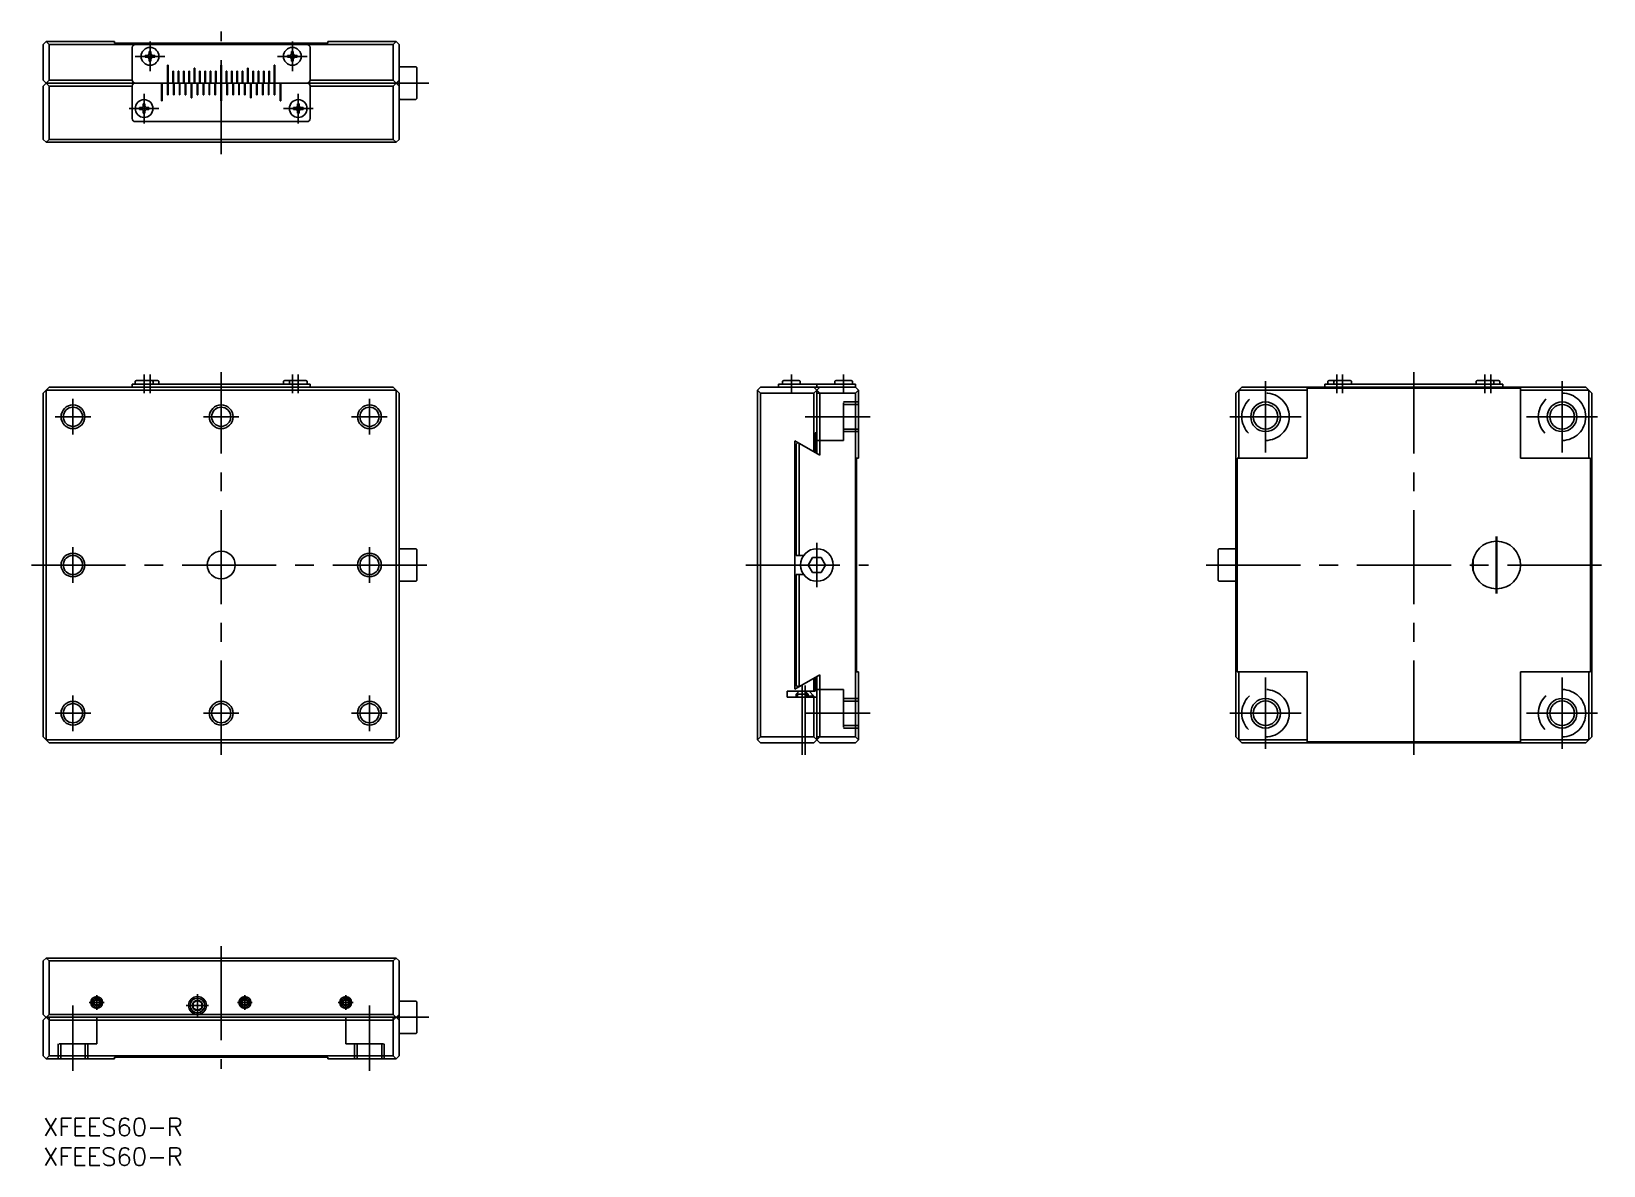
# Model space of a CAD drawing. Extents: x -2 to 263, y -8 to 183.
import ezdxf

# ---------------------------------------------------------------- set-up
doc = ezdxf.new("R2010")
doc.units = 0
doc.header["$LTSCALE"] = 0.5
doc.linetypes.add('CENTER', pattern=[50.8, 31.75, -6.35, 6.35, -6.35])
doc.linetypes.add('DASHED', pattern=[19.05, 12.7, -6.35])
for name, color, linetype in [('MSM_CENTER', 1, 'CENTER'), ('MSM_CONTINUOUS', 7, 'CONTINUOUS'), ('MSM_DASHED', 4, 'DASHED'), ('MSM_NARROW', 5, 'CONTINUOUS'), ('MSM_PART_NUMBER', 7, 'CONTINUOUS')]:
    doc.layers.add(name, color=color, linetype=linetype)
doc.styles.get("Standard").update_dxf_attribs({"font": 'txt.shx', "height": 3, "bigfont": 'bigfont.shx'})

# ---------------------------------------------------------------- blocks, each defined once
blk = doc.blocks.new('*U50')
at = {"layer": 'MSM_PART_NUMBER'}
blk.add_text('XFEES60-R', height=3, dxfattribs=at).set_placement((0, -3))
blk = doc.blocks.new('*U51')
at = {"layer": 'MSM_PART_NUMBER'}
blk.add_text('XFEES60-R', height=3, dxfattribs=at).set_placement((0, -8))

msp = doc.modelspace()

# ---------------------------------------------------------------- linework, layer by layer
at = {"layer": 'MSM_CENTER'}
for p, q in [((30, 162.56), (30, 183.26)), ((18, 181.56), (18, 176.56)), ((42, 181.56), (42, 176.56)), ((15.5, 179.06), (20.5, 179.06)), ((39.5, 179.06), (44.5, 179.06)), ((17, 172.76), (17, 167.76)), ((43, 172.76), (43, 167.76)), ((57.85, 174.56), (65, 174.56)), ((14.5, 170.26), (19.5, 170.26)), ((40.5, 170.26), (45.5, 170.26)), ((17, 125.38), (17, 122.28)), ((18, 125.38), (18, 122.28)), ((30, 61.28), (30, 125.78)), ((42, 125.38), (42, 122.28)), ((43, 125.38), (43, 122.28)), ((126.16, 122.28), (126.16, 125.38)), ((134.96, 122.28), (134.96, 125.38)), ((218.12, 125.38), (218.12, 122.28)), ((219.12, 125.38), (219.12, 122.28)), ((231.12, 61.28), (231.12, 125.78)), ((243.12, 125.38), (243.12, 122.28)), ((244.12, 125.38), (244.12, 122.28)), ((206.12, 124.28), (206.12, 112.28)), ((256.12, 124.28), (256.12, 112.28)), ((5, 115.28), (5, 121.28)), ((55, 115.28), (55, 121.28)), ((2, 118.28), (8, 118.28)), ((27, 118.28), (33, 118.28)), ((52, 118.28), (58, 118.28)), ((128.46, 118.28), (139.46, 118.28)), ((200.12, 118.28), (212.12, 118.28)), ((250.12, 118.28), (262.12, 118.28)), ((5, 90.28), (5, 96.28)), ((55, 90.28), (55, 96.28)), ((130.46, 97.03), (130.46, 89.53)), ((245.02, 98.08), (245.02, 88.47)), ((245.12, 98.07), (245.12, 88.48)), ((-2, 93.28), (65, 93.28)), ((118.46, 93.28), (139.16, 93.28)), ((196.12, 93.28), (263.12, 93.28)), ((206.12, 74.28), (206.12, 62.28)), ((256.12, 74.28), (256.12, 62.28)), ((127.96, 72.98), (127.96, 61.28)), ((128.46, 72.98), (128.46, 61.28)), ((5, 65.28), (5, 71.28)), ((55, 65.28), (55, 71.28)), ((2, 68.28), (8, 68.28)), ((27, 68.28), (33, 68.28)), ((52, 68.28), (58, 68.28)), ((128.46, 68.28), (139.46, 68.28)), ((200.12, 68.28), (212.12, 68.28)), ((250.12, 68.28), (262.12, 68.28)), ((30, 29), (30, 8.3)), ((5, 19), (5, 8)), ((7.75, 19.5), (10.25, 19.5)), ((9, 20.75), (9, 18.25)), ((24.12, 19), (27.87, 19)), ((26, 20.88), (26, 17.13)), ((32.75, 19.5), (35.25, 19.5)), ((34, 20.75), (34, 18.25)), ((49.75, 19.5), (52.25, 19.5)), ((51, 20.75), (51, 18.25)), ((55, 19), (55, 8)), ((65, 17), (58, 17))]:
    msp.add_line(p, q, dxfattribs=at)
at = {"layer": 'MSM_CONTINUOUS'}
for p, q in [((0.5, 181.56), (0, 181.06)), ((0, 181.06), (0, 175.06)), ((12, 181.56), (0.5, 181.56)), ((0.5, 181.56), (1, 181.06)), ((1, 181.06), (59, 181.06)), ((1, 175.06), (1, 181.06)), ((12, 181.26), (12, 181.56)), ((48, 181.26), (12, 181.26)), ((15, 175.06), (15, 180.56)), ((45, 180.56), (45, 175.06)), ((59.5, 181.56), (48, 181.56)), ((48, 181.56), (48, 181.26)), ((59, 181.06), (59.5, 181.56)), ((59, 175.06), (59, 181.06)), ((60, 181.06), (59.5, 181.56)), ((60, 165.06), (60, 181.06)), ((17.2, 179.21), (17.2, 178.91)), ((17.2, 179.21), (17.55, 179.21)), ((17.2, 178.91), (17.55, 178.91)), ((17.85, 179.86), (17.85, 179.51)), ((17.85, 179.86), (18.15, 179.86)), ((17.85, 178.61), (17.85, 178.26)), ((17.85, 178.26), (18.15, 178.26)), ((18.15, 179.86), (18.15, 179.51)), ((18.15, 178.61), (18.15, 178.26)), ((18.45, 179.21), (18.8, 179.21)), ((18.45, 178.91), (18.8, 178.91)), ((18.8, 179.21), (18.8, 178.91)), ((41.2, 179.21), (41.2, 178.91)), ((41.2, 179.21), (41.55, 179.21)), ((41.2, 178.91), (41.55, 178.91)), ((41.85, 179.86), (41.85, 179.51)), ((41.85, 179.86), (42.15, 179.86)), ((41.85, 178.61), (41.85, 178.26)), ((41.85, 178.26), (42.15, 178.26)), ((42.15, 179.86), (42.15, 179.51)), ((42.15, 178.61), (42.15, 178.26)), ((42.45, 179.21), (42.8, 179.21)), ((42.45, 178.91), (42.8, 178.91)), ((42.8, 179.21), (42.8, 178.91)), ((0, 175.06), (1, 174.06)), ((1, 175.06), (0, 174.06)), ((1, 175.06), (15, 175.06)), ((21.05, 177.56), (20.95, 177.56)), ((20.95, 172.56), (20.95, 177.56)), ((21.05, 177.56), (21.05, 172.56)), ((21.95, 176.56), (21.85, 176.56)), ((21.85, 176.56), (21.85, 174.56)), ((21.95, 172.56), (21.95, 176.56)), ((22.85, 176.56), (22.75, 176.56)), ((22.75, 176.56), (22.75, 174.56)), ((22.85, 174.56), (22.85, 176.56)), ((23.75, 176.56), (23.65, 176.56)), ((23.65, 176.56), (23.65, 174.56)), ((23.75, 174.56), (23.75, 176.56)), ((24.65, 176.56), (24.55, 176.56)), ((24.55, 176.56), (24.55, 174.56)), ((24.65, 174.56), (24.65, 176.56)), ((25.55, 177.06), (25.45, 177.06)), ((25.45, 177.06), (25.45, 174.56)), ((25.55, 174.56), (25.55, 177.06)), ((26.45, 176.56), (26.35, 176.56)), ((26.35, 176.56), (26.35, 174.56)), ((26.45, 174.56), (26.45, 176.56)), ((27.35, 176.56), (27.25, 176.56)), ((27.25, 176.56), (27.25, 174.56)), ((27.35, 174.56), (27.35, 176.56)), ((28.25, 176.56), (28.15, 176.56)), ((28.15, 176.56), (28.15, 174.56)), ((28.25, 174.56), (28.25, 176.56)), ((29.15, 176.56), (29.05, 176.56)), ((29.05, 176.56), (29.05, 172.56)), ((29.15, 174.56), (29.15, 176.56)), ((30.05, 177.56), (29.95, 177.56)), ((29.95, 177.56), (29.95, 171.56)), ((30.05, 171.56), (30.05, 177.56)), ((30.85, 176.56), (30.95, 176.56)), ((30.85, 174.56), (30.85, 176.56)), ((30.95, 176.56), (30.95, 172.56)), ((31.75, 176.56), (31.85, 176.56)), ((31.75, 174.56), (31.75, 176.56)), ((31.85, 176.56), (31.85, 174.56)), ((32.65, 176.56), (32.75, 176.56)), ((32.65, 174.56), (32.65, 176.56)), ((32.75, 176.56), (32.75, 174.56)), ((33.55, 176.56), (33.65, 176.56)), ((33.55, 174.56), (33.55, 176.56)), ((33.65, 176.56), (33.65, 174.56)), ((34.45, 174.56), (34.45, 177.06)), ((34.45, 177.06), (34.55, 177.06)), ((34.55, 177.06), (34.55, 174.56)), ((35.35, 176.56), (35.45, 176.56)), ((35.35, 174.56), (35.35, 176.56)), ((35.45, 176.56), (35.45, 174.56)), ((36.25, 176.56), (36.35, 176.56)), ((36.25, 174.56), (36.25, 176.56)), ((36.35, 176.56), (36.35, 174.56)), ((37.15, 176.56), (37.25, 176.56)), ((37.15, 174.56), (37.15, 176.56)), ((37.25, 176.56), (37.25, 174.56)), ((38.05, 176.56), (38.15, 176.56)), ((38.05, 172.56), (38.05, 176.56)), ((38.15, 176.56), (38.15, 174.56)), ((38.95, 177.56), (39.05, 177.56)), ((38.95, 177.56), (38.95, 172.56)), ((39.05, 172.56), (39.05, 177.56)), ((45, 175.06), (59, 175.06)), ((60, 175.06), (59, 174.06)), ((59, 175.06), (60, 174.06)), ((60.2, 177.31), (62.8, 177.31)), ((63, 177.11), (63, 172.01)), ((0, 174.06), (0, 165.06)), ((0.5, 174.56), (59.5, 174.56)), ((1, 174.06), (15, 174.06)), ((1, 165.06), (1, 174.06)), ((15, 168.56), (15, 174.06)), ((19.95, 171.56), (19.95, 174.56)), ((20.05, 174.56), (20.05, 171.56)), ((21.05, 172.56), (20.95, 172.56)), ((22.05, 172.56), (21.95, 172.56)), ((22.05, 174.56), (22.05, 172.56)), ((22.95, 172.56), (22.95, 174.56)), ((23.05, 172.56), (22.95, 172.56)), ((23.05, 174.56), (23.05, 172.56)), ((23.95, 172.56), (23.95, 174.56)), ((24.05, 172.56), (23.95, 172.56)), ((24.05, 174.56), (24.05, 172.56)), ((24.95, 172.06), (24.95, 174.56)), ((25.05, 174.56), (25.05, 172.06)), ((25.95, 172.56), (25.95, 174.56)), ((26.05, 172.56), (25.95, 172.56)), ((26.05, 174.56), (26.05, 172.56)), ((26.95, 172.56), (26.95, 174.56)), ((27.05, 172.56), (26.95, 172.56)), ((27.05, 174.56), (27.05, 172.56)), ((27.95, 172.56), (27.95, 174.56)), ((28.05, 172.56), (27.95, 172.56)), ((28.05, 174.56), (28.05, 172.56)), ((28.95, 172.56), (28.95, 174.56)), ((29.05, 172.56), (28.95, 172.56)), ((30.95, 172.56), (31.05, 172.56)), ((31.05, 172.56), (31.05, 174.56)), ((31.95, 174.56), (31.95, 172.56)), ((31.95, 172.56), (32.05, 172.56)), ((32.05, 172.56), (32.05, 174.56)), ((32.95, 174.56), (32.95, 172.56)), ((32.95, 172.56), (33.05, 172.56)), ((33.05, 172.56), (33.05, 174.56)), ((33.95, 174.56), (33.95, 172.56)), ((33.95, 172.56), (34.05, 172.56)), ((34.05, 172.56), (34.05, 174.56)), ((34.95, 174.56), (34.95, 172.06)), ((35.05, 172.06), (35.05, 174.56)), ((35.95, 174.56), (35.95, 172.56)), ((35.95, 172.56), (36.05, 172.56)), ((36.05, 172.56), (36.05, 174.56)), ((36.95, 174.56), (36.95, 172.56)), ((36.95, 172.56), (37.05, 172.56)), ((37.05, 172.56), (37.05, 174.56)), ((37.95, 174.56), (37.95, 172.56)), ((37.95, 172.56), (38.05, 172.56)), ((38.95, 172.56), (39.05, 172.56)), ((39.95, 174.56), (39.95, 171.56)), ((40.05, 171.56), (40.05, 174.56)), ((45, 174.06), (45, 168.56)), ((45, 174.06), (59, 174.06)), ((59, 165.06), (59, 174.06)), ((16.2, 170.41), (16.2, 170.11)), ((16.2, 170.41), (16.55, 170.41)), ((16.2, 170.11), (16.55, 170.11)), ((16.85, 171.06), (16.85, 170.71)), ((16.85, 171.06), (17.15, 171.06)), ((16.85, 169.81), (16.85, 169.46)), ((17.15, 171.06), (17.15, 170.71)), ((17.15, 169.81), (17.15, 169.46)), ((17.45, 170.41), (17.8, 170.41)), ((17.45, 170.11), (17.8, 170.11)), ((17.8, 170.41), (17.8, 170.11)), ((20.05, 171.56), (19.95, 171.56)), ((25.05, 172.06), (24.95, 172.06)), ((29.95, 171.56), (30.05, 171.56)), ((34.95, 172.06), (35.05, 172.06)), ((39.95, 171.56), (40.05, 171.56)), ((42.2, 170.41), (42.2, 170.11)), ((42.2, 170.41), (42.55, 170.41)), ((42.2, 170.11), (42.55, 170.11)), ((42.85, 171.06), (42.85, 170.71)), ((42.85, 171.06), (43.15, 171.06)), ((42.85, 169.81), (42.85, 169.46)), ((43.15, 171.06), (43.15, 170.71)), ((43.15, 169.81), (43.15, 169.46)), ((43.45, 170.41), (43.8, 170.41)), ((43.45, 170.11), (43.8, 170.11)), ((43.8, 170.41), (43.8, 170.11)), ((62.8, 171.81), (60.2, 171.81)), ((44.5, 168.06), (15.5, 168.06)), ((16.85, 169.46), (17.15, 169.46)), ((42.85, 169.46), (43.15, 169.46)), ((0, 165.06), (0.5, 164.56)), ((1, 165.06), (0.5, 164.56)), ((0.5, 164.56), (59.5, 164.56)), ((1, 165.06), (59, 165.06)), ((59.5, 164.56), (59, 165.06)), ((59.5, 164.56), (60, 165.06)), ((0, 122.28), (1, 123.28)), ((0, 64.28), (0, 122.28)), ((0.5, 122.78), (59.5, 122.78)), ((0.5, 63.78), (0.5, 122.78)), ((1, 123.28), (59, 123.28)), ((15, 123.28), (15, 123.78)), ((15, 123.78), (45, 123.78)), ((15.5, 124.18), (15.5, 123.78)), ((15.7, 124.38), (19.3, 124.38)), ((18.5, 123.78), (18.5, 124.18)), ((19.5, 124.18), (19.5, 123.78)), ((40.5, 124.18), (40.5, 123.78)), ((44.3, 124.38), (40.7, 124.38)), ((41.5, 123.78), (41.5, 124.18)), ((44.5, 123.78), (44.5, 124.18)), ((45, 123.78), (45, 123.28)), ((59, 123.28), (60, 122.28)), ((59.5, 122.78), (59.5, 63.78)), ((60, 122.28), (60, 64.28)), ((120.96, 123.28), (120.46, 122.78)), ((120.46, 122.78), (120.46, 63.78)), ((120.46, 122.78), (120.96, 122.28)), ((136.96, 123.28), (120.96, 123.28)), ((120.96, 64.28), (120.96, 122.28)), ((120.96, 122.28), (129.96, 122.28)), ((123.96, 123.28), (123.96, 123.78)), ((123.96, 123.78), (136.96, 123.78)), ((124.66, 123.79), (124.66, 124.18)), ((124.86, 124.38), (127.46, 124.38)), ((127.66, 124.18), (127.66, 123.79)), ((129.96, 122.28), (130.96, 123.28)), ((129.96, 123.28), (130.96, 122.28)), ((129.96, 122.28), (129.96, 112.38)), ((130.46, 123.78), (130.46, 123.28)), ((130.46, 122.78), (130.46, 112.09)), ((130.96, 122.28), (136.96, 122.28)), ((130.96, 122.28), (130.96, 111.8)), ((133.46, 123.79), (133.46, 124.18)), ((133.66, 124.38), (136.26, 124.38)), ((136.46, 124.18), (136.46, 123.79)), ((136.96, 123.78), (136.96, 123.28)), ((137.46, 122.78), (136.96, 123.28)), ((137.46, 122.78), (136.96, 122.28)), ((136.96, 64.28), (136.96, 122.28)), ((137.46, 111.28), (137.46, 122.78)), ((202.12, 123.28), (201.12, 122.28)), ((201.12, 122.28), (201.12, 64.28)), ((201.62, 122.78), (201.62, 111.28)), ((201.62, 122.78), (213.12, 122.78)), ((260.12, 123.28), (202.12, 123.28)), ((213.12, 123.08), (213.12, 111.28)), ((213.12, 123.08), (249.12, 123.08)), ((216.12, 123.28), (216.12, 123.78)), ((216.12, 123.78), (246.12, 123.78)), ((216.62, 123.79), (216.62, 124.18)), ((216.82, 124.38), (220.42, 124.38)), ((217.62, 124.18), (217.62, 123.79)), ((220.62, 124.18), (220.62, 123.79)), ((241.62, 123.79), (241.62, 124.18)), ((241.82, 124.38), (245.42, 124.38)), ((244.62, 123.79), (244.62, 124.18)), ((245.62, 124.18), (245.62, 123.79)), ((246.12, 123.78), (246.12, 123.28)), ((249.12, 111.28), (249.12, 123.08)), ((249.12, 122.78), (260.62, 122.78)), ((261.12, 122.28), (260.12, 123.28)), ((260.62, 122.78), (260.62, 111.28)), ((261.12, 64.28), (261.12, 122.28)), ((126.76, 72.33), (126.76, 114.23)), ((126.76, 114.23), (130.96, 111.8)), ((130.46, 115.58), (130.16, 115.58)), ((130.16, 115.58), (130.16, 112.26)), ((126.96, 113.68), (127.23, 113.95)), ((126.96, 94.88), (126.96, 113.68)), ((127.46, 94.88), (127.46, 113.82)), ((137.16, 75.28), (137.16, 111.28)), ((137.16, 111.28), (137.46, 111.28)), ((201.32, 111.28), (201.32, 75.28)), ((213.12, 111.28), (201.32, 111.28)), ((260.92, 111.28), (249.12, 111.28)), ((260.92, 111.28), (260.92, 75.28)), ((60.2, 96.03), (62.8, 96.03)), ((63, 95.83), (63, 90.73)), ((126.96, 96.28), (126.76, 96.28)), ((198.12, 90.73), (198.12, 95.83)), ((198.32, 96.03), (200.92, 96.03)), ((245.12, 97.28), (245.02, 97.28)), ((128.22, 94.88), (126.96, 94.88)), ((129.01, 93.28), (129.73, 94.53)), ((129.73, 92.03), (129.01, 93.28)), ((129.73, 94.53), (131.18, 94.53)), ((131.18, 94.53), (131.9, 93.28)), ((131.9, 93.28), (131.18, 92.03)), ((241.12, 94.16), (241.12, 92.39)), ((62.8, 90.53), (60.2, 90.53)), ((126.96, 90.28), (126.76, 90.28)), ((128.22, 91.68), (126.96, 91.68)), ((126.96, 91.68), (126.96, 72.88)), ((127.46, 91.68), (127.46, 72.74)), ((131.18, 92.03), (129.73, 92.03)), ((200.92, 90.53), (198.32, 90.53)), ((245.02, 89.28), (245.12, 89.28)), ((130.96, 74.75), (126.76, 72.33)), ((130.16, 71.98), (130.16, 74.29)), ((130.46, 63.78), (130.46, 74.46)), ((130.96, 64.28), (130.96, 74.75)), ((137.46, 75.28), (137.16, 75.28)), ((137.46, 63.78), (137.46, 75.28)), ((201.32, 75.28), (213.12, 75.28)), ((201.62, 75.28), (201.62, 63.78)), ((213.12, 75.28), (213.12, 63.48)), ((249.12, 63.48), (249.12, 75.28)), ((249.12, 75.28), (260.92, 75.28)), ((260.62, 75.28), (260.62, 63.78)), ((125.46, 70.98), (125.46, 71.98)), ((125.46, 71.98), (130.16, 71.98)), ((126.96, 72.88), (127.47, 72.74)), ((127.46, 71.98), (126.96, 71.48)), ((128.96, 71.48), (128.46, 71.98)), ((129.96, 71.18), (129.16, 71.98)), ((129.96, 71.98), (129.96, 74.17)), ((130.46, 70.98), (125.46, 70.98)), ((126.96, 71.48), (126.96, 70.98)), ((128.96, 71.48), (126.96, 71.48)), ((128.96, 70.98), (128.96, 71.48)), ((129.96, 71.18), (128.96, 71.18)), ((129.96, 64.28), (129.96, 71.18)), ((1, 63.28), (0, 64.28)), ((59.5, 63.78), (0.5, 63.78)), ((60, 64.28), (59, 63.28)), ((120.46, 63.78), (120.96, 64.28)), ((120.46, 63.78), (120.96, 63.28)), ((120.96, 64.28), (129.96, 64.28)), ((129.96, 63.28), (130.96, 64.28)), ((130.96, 63.28), (129.96, 64.28)), ((130.96, 64.28), (136.96, 64.28)), ((137.46, 63.78), (136.96, 64.28)), ((137.46, 63.78), (136.96, 63.28)), ((201.12, 64.28), (202.12, 63.28)), ((201.62, 63.78), (213.12, 63.78)), ((249.12, 63.78), (260.62, 63.78)), ((260.12, 63.28), (261.12, 64.28)), ((59, 63.28), (1, 63.28)), ((120.96, 63.28), (129.96, 63.28)), ((136.96, 63.28), (130.96, 63.28)), ((202.12, 63.28), (260.12, 63.28)), ((213.12, 63.48), (249.12, 63.48)), ((0, 26.5), (0.5, 27)), ((0.5, 27), (59.5, 27)), ((1, 26.5), (0.5, 27)), ((59, 26.5), (59.5, 27)), ((59.5, 27), (60, 26.5)), ((0, 17.5), (0, 26.5)), ((1, 26.5), (1, 17.5)), ((1, 26.5), (59, 26.5)), ((59, 26.5), (59, 17.5)), ((60, 26.5), (60, 10.5)), ((8.55, 19.76), (9, 20.02)), ((8.55, 19.24), (8.55, 19.76)), ((9, 18.98), (8.55, 19.24)), ((9, 20.02), (9.45, 19.76)), ((9.45, 19.24), (9, 18.98)), ((9.45, 19.76), (9.45, 19.24)), ((26, 19.87), (25.25, 19.43)), ((25.25, 19.43), (25.25, 18.57)), ((25.25, 18.57), (26, 18.13)), ((26.75, 19.43), (26, 19.87)), ((26, 18.13), (26.75, 18.57)), ((26.75, 18.57), (26.75, 19.43)), ((33.55, 19.76), (34, 20.02)), ((33.55, 19.24), (33.55, 19.76)), ((34, 18.98), (33.55, 19.24)), ((34, 20.02), (34.45, 19.76)), ((34.45, 19.24), (34, 18.98)), ((34.45, 19.76), (34.45, 19.24)), ((50.55, 19.76), (51, 20.02)), ((50.55, 19.24), (50.55, 19.76)), ((51, 18.98), (50.55, 19.24)), ((51, 20.02), (51.45, 19.76)), ((51.45, 19.24), (51, 18.98)), ((51.45, 19.76), (51.45, 19.24)), ((62.8, 19.75), (60.2, 19.75)), ((63, 14.45), (63, 19.55)), ((1, 16.5), (0, 17.5)), ((0, 16.5), (1, 17.5)), ((0, 10.5), (0, 16.5)), ((0.5, 17), (59.5, 17)), ((1, 17.5), (59, 17.5)), ((1, 16.5), (59, 16.5)), ((1, 16.5), (1, 10.5)), ((59, 16.5), (60, 17.5)), ((60, 16.5), (59, 17.5)), ((59, 16.5), (59, 10.5)), ((60.2, 14.25), (62.8, 14.25)), ((0.5, 10), (0, 10.5)), ((0.5, 10), (1, 10.5)), ((12, 10), (0.5, 10)), ((1, 10.5), (59, 10.5)), ((48, 10.3), (12, 10.3)), ((12, 10.3), (12, 10)), ((48, 10), (48, 10.3)), ((59.5, 10), (48, 10)), ((59.5, 10), (59, 10.5)), ((60, 10.5), (59.5, 10))]:
    msp.add_line(p, q, dxfattribs=at)
for centre, radius in [((18, 179.06), 1.5), ((42, 179.06), 1.5), ((17, 170.26), 1.5), ((43, 170.26), 1.5), ((5, 118.28), 1.62), ((30, 118.28), 1.62), ((55, 118.28), 1.62), ((206.12, 118.28), 2.07), ((256.12, 118.28), 2.07), ((30, 93.28), 2.35), ((130.46, 93.28), 2.75), ((5, 93.28), 1.62), ((55, 93.28), 1.62), ((5, 68.28), 1.62), ((30, 68.28), 1.62), ((55, 68.28), 1.62), ((206.12, 68.28), 2.07), ((256.12, 68.28), 2.07), ((9, 19.5), 0.783), ((9, 19.5), 0.52), ((26, 19), 1.23), ((26, 19), 0.866), ((34, 19.5), 0.783), ((34, 19.5), 0.52), ((51, 19.5), 0.783), ((51, 19.5), 0.52)]:
    msp.add_circle(centre, radius, dxfattribs=at)
for centre, radius, start, end in [((15.5, 180.56), 0.5, 90.0176, 180.0001), ((44.5, 180.56), 0.5, 359.9999, 89.9824), ((17.55, 179.51), 0.3, 270, 0), ((17.55, 178.61), 0.3, 0, 90), ((18.45, 179.51), 0.3, 180, 270), ((18.45, 178.61), 0.3, 90, 180), ((41.55, 179.51), 0.3, 270, 0), ((41.55, 178.61), 0.3, 0, 90), ((42.45, 179.51), 0.3, 180, 270), ((42.45, 178.61), 0.3, 90, 180), ((15.5, 175.06), 0.5, 180, 270), ((44.5, 175.06), 0.5, 270.0533, 359.9336), ((60.2, 177.11), 0.2, 89.9998, 179.9997), ((62.8, 177.11), 0.2, 359.9999, 90.0001), ((15.5, 174.06), 0.5, 90.0532, 180), ((44.5, 174.06), 0.5, 0.0664, 89.9467), ((16.55, 170.71), 0.3, 270, 0), ((16.55, 169.81), 0.3, 0, 90), ((17.45, 170.71), 0.3, 180, 270), ((17.45, 169.81), 0.3, 90, 180), ((42.55, 170.71), 0.3, 270, 0), ((42.55, 169.81), 0.3, 0, 90), ((43.45, 170.71), 0.3, 180, 270), ((43.45, 169.81), 0.3, 90, 180), ((60.2, 172.01), 0.2, 180.0004, 270), ((62.8, 172.01), 0.2, 270.0001, 0.0002), ((15.5, 168.56), 0.5, 180, 270), ((44.5, 168.56), 0.5, 270, 0), ((15.7, 124.18), 0.2, 89.9996, 180.0004), ((18.3, 124.18), 0.2, 359.9998, 90.0002), ((19.3, 124.18), 0.2, 359.9998, 90.0004), ((40.7, 124.18), 0.2, 89.9996, 180.0002), ((41.7, 124.18), 0.2, 89.9998, 180.0002), ((44.3, 124.18), 0.2, 359.9996, 90.0004), ((124.86, 124.18), 0.2, 89.9996, 180.0004), ((124.67, 123.79), 0.01, 179.9918, 270.0013), ((127.46, 124.18), 0.2, 359.9997, 90.0003), ((127.65, 123.79), 0.01, 270.4739, 0.0062), ((133.66, 124.18), 0.2, 89.9997, 180.0001), ((133.47, 123.79), 0.01, 179.9968, 269.5249), ((136.26, 124.18), 0.2, 359.9997, 90.0004), ((136.45, 123.79), 0.01, 270.4742, 0.0055), ((216.82, 124.18), 0.2, 89.9996, 180.0004), ((216.63, 123.79), 0.01, 179.9909, 270.0017), ((217.82, 124.18), 0.2, 90.1491, 179.9999), ((220.42, 124.18), 0.2, 359.9998, 90.0004), ((220.61, 123.79), 0.01, 270.4749, 0.0037), ((241.82, 124.18), 0.2, 89.9996, 180.0002), ((241.63, 123.79), 0.01, 179.9963, 269.5251), ((244.42, 124.18), 0.2, 0.0001, 89.8509), ((244.61, 123.79), 0.01, 270.4758, 0.0016), ((245.42, 124.18), 0.2, 359.9996, 90.0004), ((245.61, 123.79), 0.01, 270.4727, 0.0092), ((60.2, 95.83), 0.2, 89.9997, 180), ((62.8, 95.83), 0.2, 359.9999, 90), ((198.32, 95.83), 0.2, 90, 180.0001), ((200.92, 95.83), 0.2, 360, 90.0003), ((245.02, 93.28), 4, 90, 270), ((245.12, 93.28), 4, 270, 90), ((60.2, 90.73), 0.2, 180, 270.0003), ((62.8, 90.73), 0.2, 270, 0.0001), ((198.32, 90.73), 0.2, 179.9999, 270), ((200.92, 90.73), 0.2, 269.9997, 0), ((60.2, 19.55), 0.2, 90, 179.9996), ((62.8, 19.55), 0.2, 359.8938, 89.9998), ((60.2, 14.45), 0.2, 180, 270.0004), ((62.8, 14.45), 0.2, 269.9999, 0.0001)]:
    msp.add_arc(centre, radius, start, end, dxfattribs=at)
at = {"layer": 'MSM_DASHED'}
for p, q in [((130.46, 122.28), (130.96, 122.28)), ((134.96, 114.28), (134.96, 122.28)), ((137.46, 120.78), (134.96, 120.78)), ((137.46, 120.34), (134.96, 120.34)), ((134.96, 114.28), (130.46, 114.28)), ((137.46, 116.21), (134.96, 116.21)), ((137.46, 115.78), (134.96, 115.78)), ((134.96, 72.28), (130.46, 72.28)), ((134.96, 72.28), (134.96, 64.28)), ((137.46, 70.78), (134.96, 70.78)), ((137.46, 70.34), (134.96, 70.34)), ((130.46, 64.28), (130.96, 64.28)), ((137.46, 66.21), (134.96, 66.21)), ((137.46, 65.78), (134.96, 65.78)), ((1, 17), (1, 16.5)), ((9, 12.5), (9, 17)), ((51, 12.5), (51, 17)), ((59, 17), (59, 16.5)), ((9, 12.5), (1, 12.5)), ((2.5, 10), (2.5, 12.5)), ((2.93, 10), (2.93, 12.5)), ((7.07, 10), (7.07, 12.5)), ((7.5, 10), (7.5, 12.5)), ((51, 12.5), (59, 12.5)), ((52.5, 10), (52.5, 12.5)), ((52.93, 10), (52.93, 12.5)), ((57.07, 10), (57.07, 12.5)), ((57.5, 10), (57.5, 12.5))]:
    msp.add_line(p, q, dxfattribs=at)
for centre in [(206.12, 118.28), (256.12, 118.28), (206.12, 68.28), (256.12, 68.28)]:
    msp.add_circle(centre, 4, dxfattribs=at)
at = {"layer": 'MSM_NARROW'}
for p, q in [((127.17, 70.98), (127.17, 71.69)), ((128.74, 70.98), (128.74, 71.69)), ((129.69, 70.98), (129.69, 71.45))]:
    msp.add_line(p, q, dxfattribs=at)
for centre, radius in [((5, 118.28), 2), ((30, 118.28), 2), ((55, 118.28), 2), ((206.12, 118.28), 2.5), ((256.12, 118.28), 2.5), ((5, 93.28), 2), ((55, 93.28), 2), ((5, 68.28), 2), ((30, 68.28), 2), ((55, 68.28), 2), ((206.12, 68.28), 2.5), ((256.12, 68.28), 2.5), ((9, 19.5), 1), ((26, 19), 1.5), ((34, 19.5), 1), ((51, 19.5), 1)]:
    msp.add_circle(centre, radius, dxfattribs=at)

# ---------------------------------------------------------------- block references
at = {"layer": 'MSM_CONTINUOUS'}
for name in ['*U50', '*U51']:
    msp.add_blockref(name, (0, 0), dxfattribs=at)

doc.saveas('drawing.dxf')
